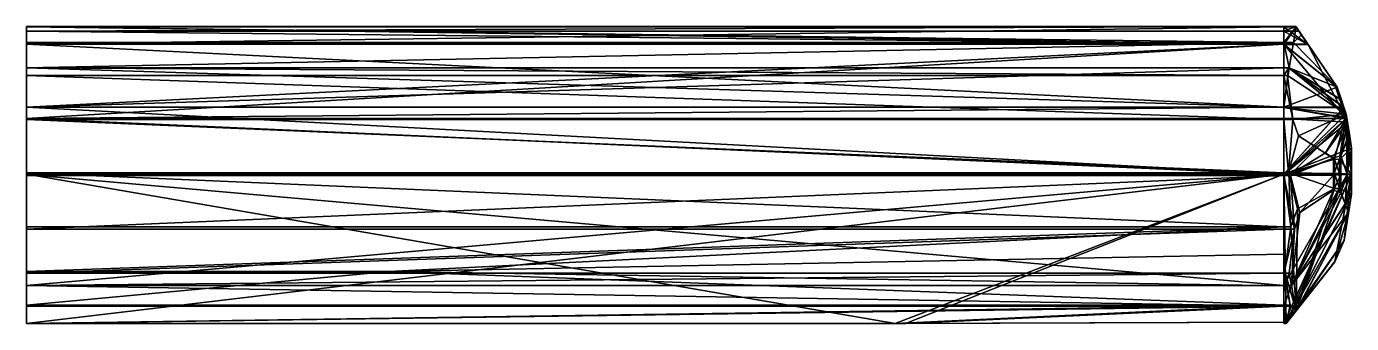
# Model space of a CAD drawing. Extents: x -768 to 796, y -180 to 170.
import ezdxf

# ---------------------------------------------------------------- set-up
doc = ezdxf.new("R2010")
doc.units = 0

msp = doc.modelspace()

# ---------------------------------------------------------------- meshes
at = {"layer": 'OBJECT000', "color": 50}
mesh = msp.add_polyface(dxfattribs=at)
corners = [(716, -3.768188, 67.830078), (716, -5.503174, 68), (-768, -5.503174, 68), (-768, -3.768188, 67.830078), (-768, -4.428162, 27.070068), (716, -4.428162, 27.070068), (-768, 61.708252, 19.920166), (716, 61.708252, 19.920166)]
mesh.append_faces([[corners[k] for k in face] for face in [(1, 3, 0), (2, 5, 4), (3, 4, 6), (1, 7, 5), (0, 6, 7), (6, 5, 7)]], dxfattribs={"vtx0": -1})
mesh.append_faces([[corners[k] for k in face] for face in [(1, 2, 3), (2, 1, 5), (3, 2, 4), (1, 0, 7), (0, 3, 6), (6, 4, 5)]], dxfattribs={"vtx2": -1})
at = {"layer": 'OBJECT001', "color": 50}
mesh = msp.add_polyface(dxfattribs=at)
corners = [(716, -120.582092, 47.812256), (-768, -120.582092, 47.812256), (-768, -68.620911, 60.879883), (716, -68.620911, 60.879883), (716, -135.305298, 41.219971), (-768, -135.305298, 41.219971), (-768, -5.505188, 68.01001), (716, -5.505188, 68.01001), (716, -4.428162, 27.070068), (-768, -4.428162, 27.070068)]
mesh.append_faces([[corners[k] for k in face] for face in [(1, 3, 0), (5, 0, 4), (2, 7, 3), (7, 9, 8), (6, 5, 9), (0, 8, 4), (9, 4, 8)]], dxfattribs={"vtx0": -1})
mesh.append_faces([[corners[k] for k in face] for face in [(6, 1, 5), (0, 7, 8)]], dxfattribs={"vtx0": -1, "vtx2": -1})
mesh.append_faces([[corners[k] for k in face] for face in [(1, 2, 3), (5, 1, 0), (2, 6, 7), (7, 6, 9), (6, 2, 1), (0, 3, 7), (9, 5, 4)]], dxfattribs={"vtx2": -1})
at = {"layer": 'OBJECT002', "color": 50}
mesh = msp.add_polyface(dxfattribs=at)
corners = [(716, -3.744141, 67.820068), (724.350342, -3.74408, 67.820068), (723.946533, -5.51355, 68), (716, -5.515503, 68), (716, -4.445557, 27.036133), (774.880249, -4.906616, 45.235596), (783.401978, -4.729065, 38.517822), (791.064819, -4.428406, 27.078857), (789.857178, 61.70343, 19.920654), (791.223877, 57.596497, 20.365967), (793.398315, 43.534241, 23.55249), (783.359863, 18.170044, 38.560303), (774.90979, 14.964905, 45.220215), (765.3125, 21.275208, 49.509033), (794.160034, 38.637451, 22.419678), (716, 61.773865, 19.869141)]
mesh.append_faces([[corners[k] for k in face] for face in [(10, 9, 14)]])
mesh.append_faces([[corners[k] for k in face] for face in [(1, 3, 0), (3, 7, 4), (9, 13, 8), (12, 1, 13), (5, 11, 6), (7, 10, 14), (0, 4, 15), (8, 0, 15), (9, 7, 14)]], dxfattribs={"vtx0": -1})
mesh.append_faces([[corners[k] for k in face] for face in [(3, 5, 6), (3, 6, 7), (9, 11, 12), (9, 12, 13), (12, 2, 1), (7, 11, 10), (8, 1, 0), (9, 15, 4), (9, 4, 7)]], dxfattribs={"vtx0": -1, "vtx2": -1})
mesh.append_faces([[corners[k] for k in face] for face in [(1, 2, 3), (3, 2, 5), (9, 10, 11), (12, 5, 2), (5, 12, 11), (7, 6, 11), (0, 3, 4), (8, 13, 1), (9, 8, 15)]], dxfattribs={"vtx2": -1})
at = {"layer": 'OBJECT003', "color": 50}
mesh = msp.add_polyface(dxfattribs=at)
corners = [(722.541382, -120.579224, 47.80542), (716, -120.579224, 47.80542), (716, -68.609558, 60.880859), (728.652344, -68.609558, 60.880859), (725.141479, -135.301147, 41.218018), (716, -135.301147, 41.218018), (734.978638, -49.204041, 63.070557), (716, -5.505249, 68), (723.947754, -5.505249, 68), (791.040161, -4.428101, 27.070068), (783.300049, -4.731506, 38.600098), (774.911255, -4.905701, 45.218994), (716, -4.428162, 27.070068), (788.535645, -38.939758, 30.800781), (774.9104, -22.727844, 45.219727), (783.300049, -25.863098, 38.600098)]
mesh.append_faces([[corners[k] for k in face] for face in [(1, 3, 0), (5, 0, 4), (3, 8, 6), (10, 12, 9), (4, 15, 13), (6, 11, 14), (14, 10, 15), (15, 9, 13), (7, 5, 12), (9, 4, 13)]], dxfattribs={"vtx0": -1})
mesh.append_faces([[corners[k] for k in face] for face in [(3, 7, 8), (10, 8, 7), (10, 7, 12), (4, 3, 6), (4, 6, 14), (4, 14, 15), (7, 1, 5), (9, 5, 4)]], dxfattribs={"vtx0": -1, "vtx2": -1})
mesh.append_faces([[corners[k] for k in face] for face in [(1, 2, 3), (5, 1, 0), (3, 2, 7), (10, 11, 8), (4, 0, 3), (6, 8, 11), (14, 11, 10), (15, 10, 9), (7, 2, 1), (9, 12, 5)]], dxfattribs={"vtx2": -1})
at = {"layer": 'OBJECT004', "color": 50}
mesh = msp.add_polyface(dxfattribs=at)
corners = [(796, -27.44812, 9.939941), (796, -27.44812, 19.669922), (796, -4.234192, 19.669922), (796, -3.980164, 10), (716, -135.296997, 41.219971), (725.130249, -135.296997, 41.219971), (729.388672, -159.415771, 30.429932), (716, -159.415771, 30.429932), (732.576904, -162.509033, 27.291016), (718.804321, -179.974854, 9.549561), (716, -179.974854, 9.549561), (791.040527, -4.42865, 27.069336), (716, -4.42865, 27.069336), (716, -3.980225, 10), (776.328857, -107.119873, 9.736084), (787.322388, -82.270752, 9.799561), (788.519897, -39.206848, 30.829834), (792.542236, -49.293152, 24.828613), (787.321167, -82.278931, 17.408691), (776.342285, -107.094116, 16.510498)]
mesh.append_faces([[corners[k] for k in face] for face in [(1, 3, 0), (5, 7, 4), (6, 10, 7), (12, 2, 11), (9, 13, 10), (17, 5, 16), (9, 19, 14), (14, 18, 15), (18, 0, 15), (16, 1, 17), (12, 10, 13), (11, 4, 12)]], dxfattribs={"vtx0": -1})
mesh.append_faces([[corners[k] for k in face] for face in [(6, 9, 10), (12, 3, 2), (9, 15, 0), (9, 0, 3), (9, 3, 13), (17, 19, 8), (17, 8, 6), (17, 6, 5), (18, 1, 0), (16, 2, 1), (12, 7, 10), (11, 5, 4)]], dxfattribs={"vtx0": -1, "vtx2": -1})
mesh.append_faces([[corners[k] for k in face] for face in [(1, 2, 3), (5, 6, 7), (6, 8, 9), (12, 13, 3), (9, 14, 15), (17, 18, 19), (9, 8, 19), (14, 19, 18), (18, 17, 1), (16, 11, 2), (12, 4, 7), (11, 16, 5)]], dxfattribs={"vtx2": -1})
at = {"layer": 'OBJECT005', "color": 50}
mesh = msp.add_polyface(dxfattribs=at)
corners = [(716, -135.306641, 41.219971), (716, -159.40564, 30.441406), (-768, -159.40564, 30.441406), (-768, -135.306641, 41.219971), (716, -178.454224, 11.078857), (270.108154, -179.978027, 9.530029), (-768, -179.978027, 9.530029), (716, -4.428162, 27.070068), (-768, -4.428162, 27.070068), (-768, -3.980164, 10.01001), (716, -3.980164, 10.01001), (716, -178.456177, 9.533936), (269.732544, -179.979248, 9.529785)]
mesh.append_faces([[corners[k] for k in face] for face in [(12, 4, 11)]])
mesh.append_faces([[corners[k] for k in face] for face in [(1, 3, 0), (1, 6, 2), (8, 10, 7), (10, 12, 11), (8, 6, 9), (4, 10, 11), (3, 7, 0)]], dxfattribs={"vtx0": -1})
mesh.append_faces([[corners[k] for k in face] for face in [(1, 5, 6), (10, 6, 12), (8, 2, 6), (4, 0, 7), (4, 7, 10)]], dxfattribs={"vtx0": -1, "vtx2": -1})
mesh.append_faces([[corners[k] for k in face] for face in [(1, 2, 3), (1, 4, 5), (8, 9, 10), (10, 9, 6), (8, 3, 2), (4, 1, 0), (3, 8, 7)]], dxfattribs={"vtx2": -1})
at = {"layer": 'OBJECT006', "color": 50}
mesh = msp.add_polyface(dxfattribs=at)
corners = [(716, 74.952515, 10.229736), (716, 149.317261, 10.449707), (-768, 149.317261, 10.449707), (-768, 74.952515, 10.229736), (-768, 61.707397, 19.920166), (716, 61.707397, 19.920166)]
mesh.append_faces([[corners[k] for k in face] for face in [(3, 2, 4), (0, 5, 1)]])
mesh.append_faces([[corners[k] for k in face] for face in [(1, 3, 0), (0, 4, 5), (4, 1, 5)]], dxfattribs={"vtx0": -1})
mesh.append_faces([[corners[k] for k in face] for face in [(1, 2, 3), (0, 3, 4), (4, 2, 1)]], dxfattribs={"vtx2": -1})
at = {"layer": 'OBJECT007', "color": 50}
mesh = msp.add_polyface(dxfattribs=at)
corners = [(787.119629, 74.963074, 10.229736), (779.241943, 98.674011, 10.300049), (744.497681, 149.365173, 10.449951), (716, 149.366882, 10.449707), (716, 74.963074, 10.229736), (789.851563, 61.711365, 19.919434), (775.69043, 103.865662, 15.365479), (779.236328, 98.691101, 14.731934), (789.764282, 67.003113, 18.232666), (790.440552, 62.679138, 19.211914), (789.763672, 67.005676, 16.04834), (716, 61.710754, 19.919922)]
mesh.append_faces([[corners[k] for k in face] for face in [(8, 10, 9), (4, 3, 11)]])
mesh.append_faces([[corners[k] for k in face] for face in [(1, 4, 0), (6, 9, 5), (6, 1, 7), (8, 0, 10), (5, 4, 11), (5, 2, 6)]], dxfattribs={"vtx0": -1})
mesh.append_faces([[corners[k] for k in face] for face in [(1, 3, 4), (6, 8, 9), (8, 1, 0), (5, 10, 0), (5, 0, 4), (5, 3, 2)]], dxfattribs={"vtx0": -1, "vtx2": -1})
mesh.append_faces([[corners[k] for k in face] for face in [(1, 2, 3), (6, 7, 8), (6, 2, 1), (8, 7, 1), (5, 9, 10), (5, 11, 3)]], dxfattribs={"vtx2": -1})
at = {"layer": 'OBJECT008', "color": 50}
mesh = msp.add_polyface(dxfattribs=at)
corners = [(730.493652, 169.795654, 8.243896), (730.196655, 170.231812, 8.689209), (716, 170.231812, 8.689209), (716, 169.791443, 8.239746), (733.908691, 164.814636, 10.530029), (744.636963, 149.111389, 10.480225), (716, 149.026489, 10.47998), (716, 164.814636, 10.530029)]
mesh.append_faces([[corners[k] for k in face] for face in [(1, 3, 0), (5, 7, 4), (4, 0, 5), (6, 2, 7), (7, 1, 4), (5, 3, 6)]], dxfattribs={"vtx0": -1})
mesh.append_faces([[corners[k] for k in face] for face in [(1, 2, 3), (5, 6, 7), (4, 1, 0), (6, 3, 2), (7, 2, 1), (5, 0, 3)]], dxfattribs={"vtx2": -1})
at = {"layer": 'OBJECT009', "color": 50}
mesh = msp.add_polyface(dxfattribs=at)
corners = [(716, 169.776184, 8.240479), (716, 170.219849, 8.691162), (-768, 170.219849, 8.691162), (-768, 169.776184, 8.240479), (716, 164.906677, 10.499756), (716, 149.294983, 10.459717), (-768, 149.294983, 10.459717), (-768, 164.906677, 10.499756)]
mesh.append_faces([[corners[k] for k in face] for face in [(1, 3, 0), (5, 7, 4), (6, 2, 7), (4, 0, 5), (7, 1, 4), (3, 5, 0)]], dxfattribs={"vtx0": -1})
mesh.append_faces([[corners[k] for k in face] for face in [(1, 2, 3), (5, 6, 7), (6, 3, 2), (4, 1, 0), (7, 2, 1), (3, 6, 5)]], dxfattribs={"vtx2": -1})
at = {"layer": 'OBJECT010', "color": 50}
mesh = msp.add_polyface(dxfattribs=at)
corners = [(716, 121.49408, -23.820313), (722.259766, 121.494019, -23.820313), (727.721436, 151.473633, -10.404541), (716, 151.473633, -10.404541), (737.04834, 160.252441, -1.469727), (730.497803, 169.791138, 8.239746), (716, 169.791138, 8.239746), (744.736938, 149.025391, 10.47998), (779.212891, 98.754517, 10.323975), (787.116943, 74.931702, 10.25), (716, 74.933716, 10.25), (716, 149.025513, 10.47998), (784.229614, 83.657043, 3.865479), (779.219727, 98.750793, 5.592285)]
mesh.append_faces([[corners[k] for k in face] for face in [(1, 3, 0), (5, 2, 4), (8, 11, 7), (13, 1, 12), (8, 4, 13), (8, 12, 9), (10, 6, 11), (1, 9, 12), (11, 5, 7)]], dxfattribs={"vtx0": -1})
mesh.append_faces([[corners[k] for k in face] for face in [(5, 3, 2), (8, 10, 11), (13, 2, 1), (8, 5, 4), (10, 3, 6), (1, 10, 9)]], dxfattribs={"vtx0": -1, "vtx2": -1})
mesh.append_faces([[corners[k] for k in face] for face in [(1, 2, 3), (5, 6, 3), (8, 9, 10), (13, 4, 2), (8, 7, 5), (8, 13, 12), (10, 0, 3), (1, 0, 10), (11, 6, 5)]], dxfattribs={"vtx2": -1})
at = {"layer": 'OBJECT011', "color": 50}
mesh = msp.add_polyface(dxfattribs=at)
corners = [(796, 26.743164, 10.100098), (796, 26.743164, 0.340088), (796, -3.720886, 0.340088), (796, -3.977417, 10), (716, 60.724121, -40.841064), (726.858765, 60.724121, -40.841064), (720.571899, 112.63208, -27.787109), (716, 112.63208, -27.787109), (716, 121.497498, -23.81958), (722.177368, 121.497498, -23.81958), (716, -2.436829, -48.013916), (721.817993, -2.436829, -48.013916), (733.291016, 41.450928, -43.029541), (716, -3.977356, 10), (781.800049, -3.15863, -20.830078), (775.813599, -3.059937, -24.547852), (716, 74.921387, 10.256836), (787.133545, 74.921143, 10.25708), (789.793213, 66.906128, 10.230957), (793.466431, 43.136963, -3.437012), (789.799194, 66.867126, 2.016113), (784.260254, 83.563843, 3.933838), (775.809814, 13.869995, -24.550049), (781.800171, 13.368042, -20.829834)]
mesh.append_faces([[corners[k] for k in face] for face in [(1, 3, 0), (5, 7, 4), (7, 9, 8), (11, 4, 10), (3, 10, 13), (17, 13, 16), (20, 23, 19), (22, 11, 15), (17, 20, 18), (20, 0, 18), (14, 22, 15), (23, 1, 19), (13, 8, 16), (9, 16, 8)]], dxfattribs={"vtx0": -1})
mesh.append_faces([[corners[k] for k in face] for face in [(11, 5, 4), (3, 14, 15), (3, 15, 11), (3, 11, 10), (17, 0, 3), (17, 3, 13), (20, 9, 6), (20, 6, 5), (20, 5, 12), (20, 12, 22), (20, 22, 23), (20, 1, 0), (23, 2, 1), (13, 4, 7), (13, 7, 8), (9, 17, 16)]], dxfattribs={"vtx0": -1, "vtx2": -1})
mesh.append_faces([[corners[k] for k in face] for face in [(1, 2, 3), (5, 6, 7), (7, 6, 9), (11, 12, 5), (3, 2, 14), (17, 18, 0), (20, 21, 9), (22, 12, 11), (17, 21, 20), (20, 19, 1), (14, 23, 22), (23, 14, 2), (13, 10, 4), (9, 21, 17)]], dxfattribs={"vtx2": -1})
at = {"layer": 'OBJECT012', "color": 50}
mesh = msp.add_polyface(dxfattribs=at)
corners = [(796, 26.759705, 19.669922), (796, 26.759705, 10.080322), (796, -3.979492, 10), (796, -4.234253, 19.669922), (716, -4.429321, 27.070068), (791.048706, -4.429321, 27.070068), (716, -3.988708, 10.36084), (716, 74.720215, 10.54126), (789.768555, 66.972229, 10.200195), (787.115967, 74.975037, 10.230225), (789.843384, 61.697449, 19.929688), (790.437866, 62.653076, 19.230225), (791.222534, 57.589478, 20.373291), (789.768555, 66.972473, 16.074463), (794.159912, 38.634583, 22.419922), (716, 61.905396, 19.907227)]
mesh.append_faces([[corners[k] for k in face] for face in [(11, 12, 10), (9, 8, 13)]])
mesh.append_faces([[corners[k] for k in face] for face in [(1, 3, 0), (5, 6, 4), (6, 9, 7), (12, 0, 14), (0, 5, 14), (4, 7, 15), (7, 10, 15), (10, 4, 15)]], dxfattribs={"vtx0": -1})
mesh.append_faces([[corners[k] for k in face] for face in [(5, 2, 6), (6, 1, 8), (6, 8, 9), (12, 13, 8), (12, 8, 1), (12, 1, 0), (7, 13, 11), (7, 11, 10), (10, 14, 5), (10, 5, 4)]], dxfattribs={"vtx0": -1, "vtx2": -1})
mesh.append_faces([[corners[k] for k in face] for face in [(1, 2, 3), (5, 3, 2), (6, 2, 1), (12, 11, 13), (0, 3, 5), (4, 6, 7), (7, 9, 13), (10, 12, 14)]], dxfattribs={"vtx2": -1})
at = {"layer": 'OBJECT013', "color": 50}
mesh = msp.add_polyface(dxfattribs=at)
corners = [(796, -27.460327, 0.340088), (796, -27.460327, 9.938965), (796, -3.980347, 10), (796, -3.723206, 0.340088), (716, -118.596497, -28.440674), (717.160767, -118.596497, -28.440674), (724.519775, -65.921082, -41.227051), (716, -65.919922, -41.227295), (716, -158.303528, -11.307861), (723.794312, -158.303528, -11.307861), (732.222046, -44.59082, -43.499268), (721.906128, -2.457764, -47.98877), (716, -2.459351, -47.98877), (716, -179.999451, 9.5), (718.75354, -179.999451, 9.5), (730.624878, -164.969971, -4.914063), (716, -4.002075, 10), (775.805176, -3.066833, -24.543213), (781.786011, -3.163818, -20.835205), (787.349243, -82.194641, 9.781494), (776.352539, -107.072937, 9.709961), (776.352173, -107.073792, 4.190186), (787.349243, -82.194641, 2.778809), (792.537231, -49.369995, -4.818604), (781.785889, -20.768188, -20.835205), (775.809937, -20.680908, -24.540283)]
mesh.append_faces([[corners[k] for k in face] for face in [(1, 3, 0), (5, 7, 4), (9, 4, 8), (6, 12, 7), (14, 8, 13), (12, 2, 16), (2, 13, 16), (15, 5, 9), (11, 25, 17), (21, 14, 20), (19, 21, 20), (22, 0, 23), (17, 24, 18), (24, 3, 18), (8, 16, 13)]], dxfattribs={"vtx0": -1})
mesh.append_faces([[corners[k] for k in face] for face in [(6, 11, 12), (14, 9, 8), (12, 17, 18), (12, 18, 3), (12, 3, 2), (2, 19, 20), (2, 20, 14), (2, 14, 13), (15, 22, 23), (15, 23, 24), (15, 24, 25), (15, 25, 10), (15, 10, 6), (15, 6, 5), (22, 1, 0), (24, 0, 3), (8, 7, 12), (8, 12, 16)]], dxfattribs={"vtx0": -1, "vtx2": -1})
mesh.append_faces([[corners[k] for k in face] for face in [(1, 2, 3), (5, 6, 7), (9, 5, 4), (6, 10, 11), (14, 15, 9), (12, 11, 17), (2, 1, 19), (15, 21, 22), (11, 10, 25), (21, 15, 14), (19, 22, 21), (22, 19, 1), (17, 25, 24), (24, 23, 0), (8, 4, 7)]], dxfattribs={"vtx2": -1})
at = {"layer": 'OBJECT014', "color": 50}
mesh = msp.add_polyface(dxfattribs=at)
corners = [(716, -98.299561, -33.362305), (716, -65.991089, -41.209961), (-768, -65.991089, -41.209961), (-768, -118.619446, -28.426514), (-340.165771, -118.619446, -28.426514), (716, -135.768188, -21.030029), (-340.354523, -118.62262, -28.425781), (-768, -158.294312, -11.310059), (716, -158.294312, -11.310059), (716, -2.452209, -47.98999), (-768, -2.452209, -47.98999), (716, -178.425171, 8), (-768, -179.991577, 9.51001), (257.37561, -179.991577, 9.51001), (716, -3.991211, 10), (-768, -3.991211, 10), (716, -178.424194, 9.514648), (-340.025269, -118.617126, -28.427002)]
mesh.append_faces([[corners[k] for k in face] for face in [(17, 5, 0), (11, 13, 16)]])
mesh.append_faces([[corners[k] for k in face] for face in [(1, 4, 0), (6, 8, 5), (10, 1, 9), (8, 13, 11), (15, 9, 14), (13, 14, 16), (7, 15, 12), (14, 11, 16)]], dxfattribs={"vtx0": -1})
mesh.append_faces([[corners[k] for k in face] for face in [(1, 3, 4), (6, 7, 8), (8, 12, 13), (13, 15, 14), (7, 2, 10), (7, 10, 15), (14, 1, 0), (14, 0, 5), (14, 5, 8), (14, 8, 11)]], dxfattribs={"vtx0": -1, "vtx2": -1})
mesh.append_faces([[corners[k] for k in face] for face in [(1, 2, 3), (6, 3, 7), (10, 2, 1), (8, 7, 12), (15, 10, 9), (13, 12, 15), (7, 3, 2), (14, 9, 1)]], dxfattribs={"vtx2": -1})
at = {"layer": 'OBJECT015', "color": 50}
mesh = msp.add_polyface(dxfattribs=at)
corners = [(716, 112.613342, -27.791992), (-768, 112.613342, -27.791992), (-768, 60.740662, -40.8396), (716, 60.740662, -40.8396), (716, 121.493164, -23.821045), (-768, 121.493164, -23.821045), (-768, -2.437195, -48), (716, -2.437195, -48), (-768, -3.980225, 10.01001), (716, -3.980225, 10.01001), (716, 74.944214, 10.239746), (-768, 74.944214, 10.239746)]
mesh.append_faces([[corners[k] for k in face] for face in [(1, 3, 0), (5, 0, 4), (2, 7, 3), (9, 6, 8), (9, 11, 10), (8, 5, 11), (4, 9, 10), (11, 4, 10)]], dxfattribs={"vtx0": -1})
mesh.append_faces([[corners[k] for k in face] for face in [(8, 2, 1), (8, 1, 5), (4, 3, 7), (4, 7, 9)]], dxfattribs={"vtx0": -1, "vtx2": -1})
mesh.append_faces([[corners[k] for k in face] for face in [(1, 2, 3), (5, 1, 0), (2, 6, 7), (9, 7, 6), (9, 8, 11), (8, 6, 2), (4, 0, 3), (11, 5, 4)]], dxfattribs={"vtx2": -1})
at = {"layer": 'OBJECT016', "color": 50}
mesh = msp.add_polyface(dxfattribs=at)
corners = [(716, 121.491821, -23.820068), (716, 151.448547, -10.410889), (-768, 151.448547, -10.410889), (-768, 121.491821, -23.820068), (716, 169.778748, 8.240234), (-768, 169.778748, 8.240234), (716, 149.293701, 10.459961), (716, 74.944031, 10.23999), (-768, 74.944031, 10.23999), (-768, 149.293701, 10.459961)]
mesh.append_faces([[corners[k] for k in face] for face in [(1, 3, 0), (5, 1, 4), (7, 9, 6), (8, 5, 9), (6, 0, 7), (3, 7, 0), (9, 4, 6)]], dxfattribs={"vtx0": -1})
mesh.append_faces([[corners[k] for k in face] for face in [(8, 2, 5), (6, 1, 0)]], dxfattribs={"vtx0": -1, "vtx2": -1})
mesh.append_faces([[corners[k] for k in face] for face in [(1, 2, 3), (5, 2, 1), (7, 8, 9), (8, 3, 2), (6, 4, 1), (3, 8, 7), (9, 5, 4)]], dxfattribs={"vtx2": -1})
at = {"layer": 'OBJECT017', "color": 50}
mesh = msp.add_polyface(dxfattribs=at)
corners = [(716, -4.428223, 27.070068), (716, -3.980225, 10), (-768, -3.980225, 10), (-768, -4.428223, 27.070068), (716, 74.953064, 10.229736), (-768, 74.953064, 10.229736), (-768, 61.708374, 19.920166), (716, 61.708374, 19.920166)]
mesh.append_faces([[corners[k] for k in face] for face in [(1, 3, 0), (5, 1, 4), (3, 5, 6), (4, 0, 7), (6, 4, 7), (0, 6, 7)]], dxfattribs={"vtx0": -1})
mesh.append_faces([[corners[k] for k in face] for face in [(1, 2, 3), (5, 2, 1), (3, 2, 5), (4, 1, 0), (6, 5, 4), (0, 3, 6)]], dxfattribs={"vtx2": -1})

doc.saveas('drawing.dxf')
